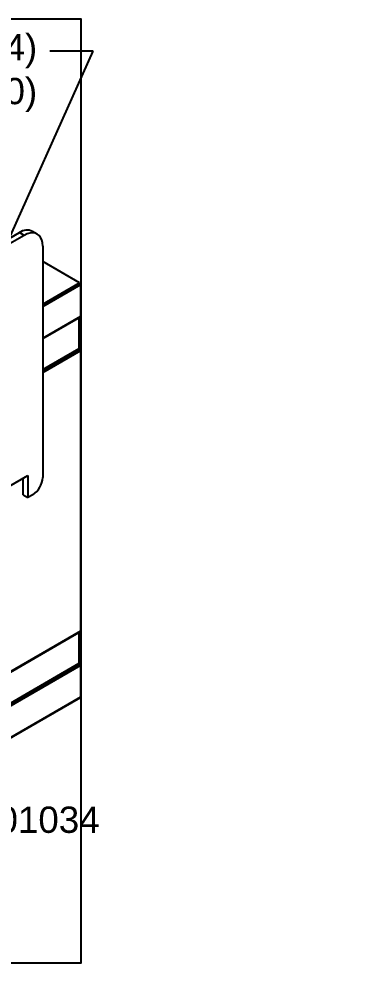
# Model space of a CAD drawing. Extents: x 0 to 7.29, y -6.75 to 0.
# Drawn here: x 4.85 to 7.29, y -6.75 to 0 of the extents above; entities that cross this region are included whole.
import ezdxf
from ezdxf import colors
from ezdxf.entities.mleader import LeaderData, LeaderLine
from ezdxf.math import Vec2, Vec3

# ---------------------------------------------------------------- set-up
doc = ezdxf.new("R2010")
doc.units = 0
doc.header["$LTSCALE"] = 0.5
doc.header["$MEASUREMENT"] = 0
for name, color, linetype in [('FAB DWG', 221, 'CONTINUOUS'), ('Housing', 150, 'CONTINUOUS'), ('Mounting', 4, 'CONTINUOUS')]:
    doc.layers.add(name, color=color, linetype=linetype)
doc.layers.add('Text-Unprinted', color=131, linetype='CONTINUOUS', plot=False)
doc.styles.get("Standard").update_dxf_attribs({"font": 'arial.ttf'})

msp = doc.modelspace()

# ---------------------------------------------------------------- linework, layer by layer
at = {"layer": 'Housing', "linetype": 'Continuous', "lineweight": 25, "transparency": 16777216}
for p, q in [((5.2891, -1.8864), (5.0246, -1.7337)), ((5.0246, -2.039), (5.2891, -1.8864)), ((5.0246, -2.0553), (5.2967, -1.8983)), ((5.2967, -2.1243), (5.2967, -1.899)), ((5.0246, -2.2807), (5.2967, -2.1237)), ((5.0246, -2.2841), (5.296, -2.1275)), ((5.2861, -2.355), (5.2861, -2.1338)), ((5.0246, -2.5053), (5.2861, -2.3543)), ((5.0246, -2.5093), (5.2891, -2.3567)), ((5.2896, -2.357), (5.2861, -2.355)), ((5.0246, -2.5257), (5.2967, -2.3686)), ((5.2967, -4.3728), (5.2967, -2.3693)), ((2.1192, -6.2105), (5.2946, -4.3773)), ((2.1213, -6.2059), (5.2967, -4.3728)), ((5.2861, -4.6035), (5.2861, -4.3822)), ((5.2896, -4.3769), (5.2896, -4.3769)), ((2.1107, -6.4366), (5.2861, -4.6035)), ((2.1142, -6.4386), (5.2891, -4.6059)), ((2.1213, -6.4509), (5.2967, -4.6178)), ((5.2896, -4.6055), (5.2861, -4.6035)), ((5.2967, -4.8432), (5.2967, -4.6178)), ((2.1192, -6.6808), (5.296, -4.847)), ((2.1213, -6.6762), (5.2967, -4.8432))]:
    msp.add_line(p, q, dxfattribs=at)
for centre, radius, start, end in [((5.2813, -1.8996), 0.0154, 2.60548, 57.39452), ((5.2918, -2.1249), 0.00493, 305.01333, 6.29885), ((5.2813, -2.37), 0.0154, 2.60548, 57.39452), ((5.2924, -4.3735), 0.00437, 299.97791, 9.21404), ((5.2813, -4.6185), 0.0154, 2.60548, 57.39452), ((5.2924, -4.8439), 0.00437, 230.79671, 9.21404)]:
    msp.add_arc(centre, radius, start, end, dxfattribs=at)
at = {"layer": 'Mounting', "linetype": 'Continuous', "lineweight": 25, "transparency": 16777216}
for p, q in [((4.892, -1.5466), (3.0503, -2.6098)), ((4.4661, -1.7534), (4.8582, -1.5271)), ((4.892, -1.5466), (4.8582, -1.5271)), ((4.9857, -1.5373), (4.9519, -1.5178)), ((5.0246, -1.6232), (5.0246, -3.2767)), ((4.5312, -3.4848), (4.9185, -3.2611)), ((4.8847, -3.4), (4.8847, -3.2807)), ((4.9185, -3.2611), (4.9185, -3.4196)), ((4.8847, -3.4), (4.9185, -3.4196)), ((4.9539, -3.3991), (4.9185, -3.4196))]:
    msp.add_line(p, q, dxfattribs=at)
at = {"layer": 'Mounting', "linetype": 'Continuous', "lineweight": 25, "transparency": 16777216, "flags": 128}
msp.add_lwpolyline([(5.0246, -1.6232), (5.0229, -1.6002), (5.0181, -1.5796), (5.0101, -1.562), (4.9993, -1.5478), (4.9857, -1.5373), (4.9699, -1.5309), (4.9522, -1.5285), (4.933, -1.5305), (4.9127, -1.5365), (4.892, -1.5466)], dxfattribs=at)
at = {"layer": 'Mounting', "linetype": 'Continuous', "lineweight": 25, "transparency": 16777216}
for centre, radius, start, end in [((4.913, -1.6028), 0.0935, 65.39271, 125.91774), ((4.8711, -3.2697), 0.1537, 302.60548, 357.39452)]:
    msp.add_arc(centre, radius, start, end, dxfattribs=at)
at = {"layer": 'Text-Unprinted', "ltscale": 0.5, "transparency": 16777216}
msp.add_lwpolyline([(0, 0), (5.2967, 0), (5.2967, -6.7457), (0, -6.7457)], close=True, dxfattribs=at)

# ---------------------------------------------------------------- leaders
at = {"layer": 'FAB DWG', "transparency": 16777216}
ml = msp.add_multileader_mtext('Standard', dxfattribs=at)
ml.set_content('BRACKET SCREW (x4)\\P(HW83800)', color=256)
ml.set_leader_properties()
ml.build(insert=Vec2(0, 0))
ml.multileader.update_dxf_attribs({"dogleg_length": 0.0922, "arrow_head_size": 0.15})
ctx = ml.context
ctx.base_point, ctx.char_height, ctx.arrow_head_size, ctx.landing_gap_size, ctx.plane_origin = Vec3(2.1081, -0.2299), 0.188, 0.15, 0.09, Vec3(4.1721, -0.0703)
ctx.text_align_type = 2
notes = []
notes.append((ctx, [(0, (1, 1, 0), (5.3854, -0.2299), (-1, 0), 0.3097, [(0, [(4.2041, -2.8625)], 0, [])])]))
ctx.mtext.insert, ctx.mtext.width, ctx.mtext.defined_height, ctx.mtext.alignment, ctx.mtext.flow_direction = Vec3(4.9857, -0.1082), 3.003156, 0.426, 3, 5
ml = msp.add_multileader_mtext('Standard', dxfattribs=at)
ml.set_content('\\A1;BK01034', color=256)
ml.set_leader_properties()
ml.build(insert=Vec2(0, 0))
ml.multileader.update_dxf_attribs({"dogleg_length": 0.36, "arrow_head_size": 0.15})
ctx = ml.context
ctx.base_point, ctx.char_height, ctx.arrow_head_size, ctx.landing_gap_size, ctx.plane_origin = Vec3(4.2614, -5.7229), 0.188, 0.15, 0.09, Vec3(2.442, -6.194)
notes.append((ctx, [(0, (1, 1, 0), (3.9846, -5.7229), (1, 0), 0.2768, [(0, [(3.28, -4.8724)], 0, [])])]))
ctx.mtext.insert, ctx.mtext.width, ctx.mtext.defined_height, ctx.mtext.flow_direction = Vec3(4.3514, -5.6272), 2.943061, 0.426, 5
for ctx, leaders in notes:
    for number, flags, end, landing, length, lines in leaders:
        leader = LeaderData()
        leader.index, (leader.has_last_leader_line, leader.has_dogleg_vector, leader.attachment_direction) = number, flags
        leader.last_leader_point, leader.dogleg_vector, leader.dogleg_length = Vec3(end), Vec3(landing), length
        for number, points, colour, breaks in lines:
            line = LeaderLine()
            line.index, line.vertices, line.color, line.breaks = number, Vec3.list(points), colors.encode_raw_color(colour), breaks
            leader.lines.append(line)
        ctx.leaders.append(leader)

doc.saveas('drawing.dxf')
